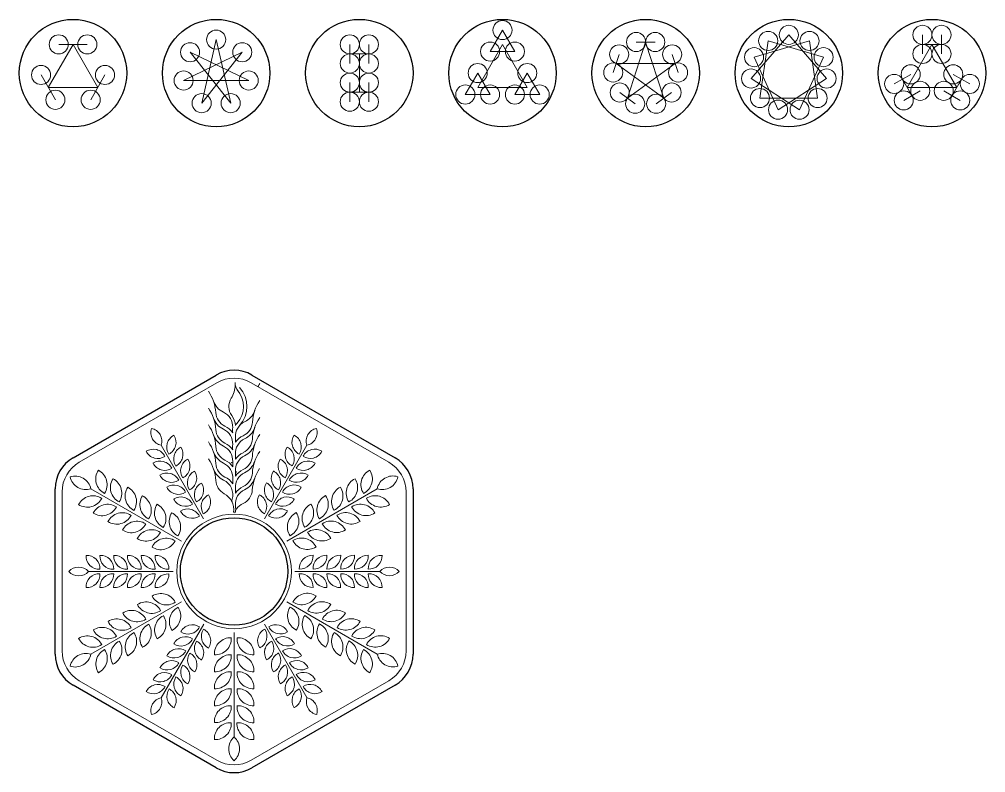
# Model space of a CAD drawing. Header units: millimetres. Extents: x -446 to 815, y -612 to 225.
# Drawn here: x -191.2 to 11.2, y -416.5 to -258.8 of the extents above; entities that cross this region are included whole.
import ezdxf

# ---------------------------------------------------------------- set-up
doc = ezdxf.new("R2010")
doc.units = ezdxf.units.MM
doc.layers.get('0').update_dxf_attribs({"color": 1, "true_color": 0xff0000})
doc.layers.add('Vector Engrave', color=5, linetype='Continuous', lineweight=0, true_color=0x0000ff)

msp = doc.modelspace()

# ---------------------------------------------------------------- linework, layer by layer
for p, q in [((-180, -350.57), (-150, -333.25)), ((-142.5, -333.25), (-112.5, -350.57)), ((-183.75, -391.71), (-183.75, -357.07)), ((-108.75, -357.07), (-108.75, -391.71)), ((-150, -415.53), (-180, -398.21)), ((-112.5, -398.21), (-142.5, -415.53))]:
    msp.add_line(p, q)
for centre in [(-180, -270), (-150, -270), (-120, -270), (-90, -270), (-60, -270), (-30, -270), (0, -270), (-146.25, -374.39)]:
    msp.add_circle(centre, 11.25)
for centre, start, end in [((-146.25, -339.75), 60, 120), ((-176.25, -357.07), 120, 180), ((-116.25, -357.07), 360, 60), ((-176.25, -391.71), 180, 240), ((-116.25, -391.71), 300, 360), ((-146.25, -409.03), 240, 300)]:
    msp.add_arc(centre, 7.5, start, end)
at = {"layer": 'Vector Engrave'}
for p, q in [((-90, -261), (-92.6, -265.5)), ((-87.4, -265.5), (-90, -261)), ((-153.04, -276.31), (-150, -263)), ((-150, -263), (-146.96, -276.31)), ((-37.92, -271.14), (-30, -262)), ((-30, -262), (-22.08, -271.15)), ((-2, -262), (-2, -266)), ((2, -266), (2, -262)), ((-185.2, -273), (-180, -264)), ((-183, -264), (-177, -264)), ((-180, -264), (-174.8, -273)), ((-122, -268), (-122, -264)), ((-118, -268), (-118, -264)), ((-95.2, -273), (-90, -264)), ((-90, -264), (-84.8, -273)), ((-60, -263.5), (-63.82, -275.26)), ((-62, -263.5), (-58, -263.5)), ((-56.18, -275.26), (-60, -263.5)), ((-37.28, -266.67), (-25.67, -263.28)), ((-36.05, -275.24), (-34.32, -263.27)), ((-34.32, -263.27), (-22.72, -266.68)), ((-25.67, -263.28), (-23.96, -275.24)), ((-5.2, -273), (0, -264)), ((-2, -264), (2, -264)), ((0, -264), (5.2, -273)), ((-156.82, -271.56), (-144.53, -265.64)), ((-146.96, -276.31), (-155.47, -265.64)), ((-155.47, -265.64), (-143.18, -271.56)), ((-144.53, -265.64), (-153.04, -276.31)), ((-122, -266), (-118, -266)), ((-120, -274), (-120, -266)), ((-92.6, -265.5), (-87.4, -265.5)), ((-66.8, -269.89), (-65.56, -266.09)), ((-54.44, -266.09), (-53.2, -269.89)), ((-32.26, -277.67), (-37.28, -266.67)), ((-22.72, -266.68), (-27.75, -277.68)), ((-66.18, -267.99), (-56.18, -275.26)), ((-53.82, -267.99), (-66.18, -267.99)), ((-63.82, -275.26), (-53.82, -267.99)), ((-183.7, -275.6), (-186.7, -270.4)), ((-173.3, -270.4), (-176.3, -275.6)), ((-95.2, -270), (-97.79, -274.5)), ((-92.6, -274.5), (-95.2, -270)), ((-84.8, -270), (-87.4, -274.5)), ((-82.21, -274.5), (-84.8, -270)), ((-27.75, -277.68), (-37.92, -271.14)), ((-22.08, -271.15), (-32.26, -277.67)), ((-4.46, -270.27), (-7.93, -272.27)), ((-4.2, -274.73), (-6.2, -271.27)), ((6.2, -271.27), (4.2, -274.73)), ((7.93, -272.27), (4.46, -270.27)), ((-174.8, -273), (-185.2, -273)), ((-143.18, -271.56), (-156.82, -271.56)), ((-122, -276), (-122, -272)), ((-118, -276), (-118, -272)), ((-84.8, -273), (-95.2, -273)), ((5.2, -273), (-5.2, -273)), ((-122, -274), (-118, -274)), ((-97.79, -274.5), (-92.6, -274.5)), ((-87.4, -274.5), (-82.21, -274.5)), ((-62.2, -276.43), (-65.44, -274.08)), ((-54.56, -274.08), (-57.8, -276.43)), ((-23.96, -275.24), (-36.05, -275.24)), ((-5.93, -275.73), (-2.46, -273.73)), ((2.46, -273.73), (5.93, -275.73)), ((-178.69, -351.5), (-149.85, -334.86)), ((-146.04, -335.33), (-146.05, -334.79)), ((-142.65, -334.86), (-113.81, -351.5)), ((-161.52, -347.96), (-152.63, -363.35)), ((-131, -347.95), (-139.88, -363.35)), ((-182.29, -391.04), (-182.29, -357.74)), ((-176.25, -357.09), (-157.3, -368.02)), ((-116.26, -357.07), (-135.21, -368.01)), ((-110.21, -357.74), (-110.21, -391.04)), ((-146.34, -361.97), (-145.94, -361.98)), ((-157.3, -368.02), (-157.3, -368.02)), ((-135.21, -368.01), (-135.21, -368.01)), ((-176.77, -374.4), (-159, -374.39)), ((-115.73, -374.38), (-133.5, -374.38)), ((-176.24, -391.72), (-157.29, -380.77)), ((-157.29, -380.77), (-157.29, -380.77)), ((-116.25, -391.7), (-135.21, -380.76)), ((-135.21, -380.76), (-135.21, -380.76)), ((-161.5, -400.83), (-152.62, -385.43)), ((-152.62, -385.43), (-152.62, -385.43)), ((-130.98, -400.82), (-139.87, -385.43)), ((-146.24, -409.02), (-146.25, -387.14)), ((-146.25, -387.14), (-146.25, -387.14)), ((-149.85, -413.92), (-178.69, -397.28)), ((-113.81, -397.28), (-142.65, -413.92))]:
    msp.add_line(p, q, dxfattribs=at)
for centre, radius in [((-90, -261), 2), ((-150, -263), 2), ((-30, -262), 2), ((-2, -262), 2), ((2, -262), 2), ((-183, -264), 2), ((-177, -264), 2), ((-122, -264), 2), ((-118, -264), 2), ((-62, -263.5), 2), ((-58, -263.5), 2), ((-34.32, -263.27), 2), ((-25.67, -263.28), 2), ((-155.47, -265.64), 2), ((-144.53, -265.64), 2), ((-92.6, -265.5), 2), ((-87.4, -265.5), 2), ((-65.56, -266.09), 2), ((-54.44, -266.09), 2), ((-37.28, -266.67), 2), ((-22.72, -266.68), 2), ((-2, -266), 2), ((2, -266), 2), ((-122, -268), 2), ((-118, -268), 2), ((-186.7, -270.4), 2), ((-173.3, -270.4), 2), ((-95.2, -270), 2), ((-84.8, -270), 2), ((-66.8, -269.89), 2), ((-53.2, -269.89), 2), ((-37.92, -271.14), 2), ((-22.08, -271.15), 2), ((-4.46, -270.27), 2), ((4.46, -270.27), 2), ((-156.82, -271.56), 2), ((-143.18, -271.56), 2), ((-122, -272), 2), ((-118, -272), 2), ((-7.93, -272.27), 2), ((7.93, -272.27), 2), ((-97.79, -274.5), 2), ((-92.6, -274.5), 2), ((-87.4, -274.5), 2), ((-82.21, -274.5), 2), ((-65.44, -274.08), 2), ((-54.56, -274.08), 2), ((-36.05, -275.24), 2), ((-23.96, -275.24), 2), ((-2.46, -273.73), 2), ((2.46, -273.73), 2), ((-183.7, -275.6), 2), ((-176.3, -275.6), 2), ((-153.04, -276.31), 2), ((-146.96, -276.31), 2), ((-122, -276), 2), ((-118, -276), 2), ((-62.2, -276.43), 2), ((-57.8, -276.43), 2), ((-5.93, -275.73), 2), ((5.93, -275.73), 2), ((-32.26, -277.67), 2), ((-27.75, -277.68), 2), ((-146.25, -374.39), 12)]:
    msp.add_circle(centre, radius, dxfattribs=at)
for centre, radius, start, end in [((-146.25, -341.1), 7.21, 60, 120), ((-151.04, -335.41), 5, 327.2095, 0.9548), ((-143.05, -334.74), 3, 180.9548, 218.4342), ((-149.5, -339.85), 5.93, 317.8952, 42.1729), ((-133.42, -340.1), 9, 145.8832, 150.464), ((-159.08, -341.65), 9, 3.4644, 34.1168), ((-144.16, -339.85), 3.19, 146.9891, 216.4403), ((-149.5, -339.85), 5.23, 317.8952, 42.1729), ((-159.07, -345.21), 9, 3.4644, 34.1168), ((-146.73, -337.35), 4.08, 199.214, 244.7782), ((-133.42, -343.65), 9, 145.8832, 176.5356), ((-146.73, -340.91), 3.37, 183.4644, 244.7782), ((-149.9, -344.09), 3.37, 356.8622, 64.7782), ((-149.9, -344.09), 3.95, 4.3063, 36.4403), ((-145.77, -339.35), 4.08, 295.2218, 340.786), ((-133.43, -347.21), 9, 145.8832, 176.5356), ((-159.07, -348.76), 9, 3.4644, 34.1168), ((-146.73, -340.91), 4.08, 199.214, 244.7782), ((-149.9, -347.64), 4.08, 34.3036, 64.7782), ((-142.6, -346.09), 3.37, 115.2218, 183.1378), ((-142.6, -346.09), 4.08, 137.8952, 145.6964), ((-145.77, -342.91), 3.37, 295.2218, 356.5356), ((-145.77, -342.91), 4.08, 295.2218, 340.786), ((-160.96, -345.28), 2.74, 161.7782, 258.1575), ((-164.12, -347.1), 2.74, 341.7782, 78.1575), ((-157.61, -348.31), 2.74, 116.7782, 213.1575), ((-161.14, -347.36), 2.74, 296.7782, 33.1575), ((-146.72, -344.46), 4.08, 199.214, 244.7782), ((-146.72, -344.46), 3.37, 183.4644, 244.7782), ((-149.9, -347.64), 3.37, 356.8622, 64.7782), ((-137.05, -344.79), 9.5, 176.8622, 183.3428), ((-142.6, -349.64), 4.08, 115.2218, 145.6964), ((-155.45, -346.79), 9.5, 356.6572, 3.1378), ((-133.43, -350.76), 9, 145.8832, 176.5356), ((-131.38, -347.35), 2.74, 146.7782, 243.1575), ((-134.91, -348.29), 2.74, 326.7782, 63.1575), ((-128.4, -347.1), 2.74, 101.7782, 198.1575), ((-131.56, -345.27), 2.74, 281.7782, 18.1575), ((-159.07, -352.32), 9, 3.4644, 34.1168), ((-146.72, -348.02), 3.37, 183.4644, 244.7782), ((-149.9, -351.2), 3.37, 356.8622, 64.7782), ((-149.9, -351.2), 4.08, 34.3036, 64.7782), ((-137.05, -348.35), 9.5, 176.8622, 183.3428), ((-142.6, -349.64), 3.37, 115.2218, 183.1378), ((-145.78, -346.46), 3.37, 295.2218, 356.5356), ((-145.78, -346.46), 4.08, 295.2218, 340.786), ((-163.18, -351.52), 2.74, 26.7782, 123.1575), ((-162.23, -347.99), 2.74, 206.7782, 303.1575), ((-156.17, -350.81), 2.74, 116.7782, 213.1575), ((-159.69, -349.86), 2.74, 296.7782, 33.1575), ((-146.72, -348.02), 4.08, 199.214, 244.7782), ((-142.6, -353.2), 4.08, 115.2218, 145.6964), ((-155.45, -350.35), 9.5, 356.6572, 3.1378), ((-142.6, -353.2), 3.37, 115.2218, 183.1378), ((-145.78, -350.02), 3.37, 295.2218, 356.5356), ((-133.43, -354.32), 9, 145.8832, 176.5356), ((-132.83, -349.85), 2.74, 146.7782, 243.1575), ((-136.36, -350.79), 2.74, 326.7782, 63.1575), ((-129.34, -351.51), 2.74, 56.7782, 153.1575), ((-130.28, -347.98), 2.74, 236.7782, 333.1575), ((-175.08, -357.74), 7.21, 120, 180), ((-161.74, -354.02), 2.74, 26.7782, 123.1575), ((-160.79, -350.49), 2.74, 206.7782, 303.1575), ((-154.72, -353.31), 2.74, 116.7782, 213.1575), ((-158.25, -352.36), 2.74, 296.7782, 33.1575), ((-159.06, -355.88), 9, 3.4644, 34.1168), ((-146.72, -351.57), 3.37, 183.4644, 244.7782), ((-149.89, -354.76), 3.37, 356.8622, 64.7782), ((-149.89, -354.76), 4.08, 34.3036, 64.7782), ((-137.04, -351.9), 9.5, 176.8622, 183.3428), ((-145.78, -350.02), 4.08, 295.2218, 340.786), ((-134.27, -352.35), 2.74, 146.7782, 243.1575), ((-137.8, -353.29), 2.74, 326.7782, 63.1575), ((-130.79, -354.01), 2.74, 56.7782, 153.1575), ((-131.73, -350.48), 2.74, 236.7782, 333.1575), ((-117.42, -357.74), 7.21, 360, 60), ((-171.87, -355.05), 3.37, 146.7913, 243.1707), ((-176.21, -356.21), 3.37, 326.7913, 63.1707), ((-160.3, -356.52), 2.74, 26.7782, 123.1575), ((-159.35, -353), 2.74, 206.7782, 303.1575), ((-153.28, -355.81), 2.74, 116.7782, 213.1575), ((-156.81, -354.86), 2.74, 296.7782, 33.1575), ((-146.72, -351.57), 4.08, 199.214, 244.7782), ((-142.61, -356.76), 3.37, 115.2218, 183.1378), ((-142.61, -356.76), 4.08, 115.2218, 145.6964), ((-155.46, -353.9), 9.5, 356.6572, 3.1378), ((-145.78, -353.57), 3.37, 295.2218, 356.5356), ((-133.44, -357.88), 9, 145.8832, 176.5356), ((-135.72, -354.85), 2.74, 146.7782, 243.1575), ((-139.25, -355.79), 2.74, 326.7782, 63.1575), ((-132.23, -356.51), 2.74, 56.7782, 153.1575), ((-133.17, -352.98), 2.74, 236.7782, 333.1575), ((-116.3, -356.19), 3.37, 116.765, 213.1444), ((-120.64, -355.02), 3.37, 296.765, 33.1444), ((-179.56, -357.78), 3.37, 11.7913, 108.1707), ((-177.31, -353.88), 3.37, 191.7913, 288.1707), ((-168.79, -356.83), 3.37, 146.7913, 243.1707), ((-173.14, -357.99), 3.37, 326.7913, 63.1707), ((-158.85, -359.02), 2.74, 26.7782, 123.1575), ((-151.84, -358.31), 2.74, 116.7782, 213.1575), ((-155.37, -357.37), 2.74, 296.7782, 33.1575), ((-146.71, -355.13), 3.37, 183.4644, 241.7778), ((-149.89, -358.31), 3.37, 343.5415, 64.7782), ((-149.89, -358.31), 4.08, 34.3036, 64.7782), ((-137.04, -355.46), 9.5, 176.8622, 183.3428), ((-145.78, -353.57), 4.08, 295.2218, 340.786), ((-137.16, -357.35), 2.74, 146.7782, 243.1575), ((-140.69, -358.29), 2.74, 326.7782, 63.1575), ((-133.68, -359.01), 2.74, 56.7782, 153.1575), ((-119.38, -357.97), 3.37, 116.765, 213.1444), ((-123.72, -356.8), 3.37, 296.765, 33.1444), ((-112.96, -357.76), 3.37, 71.765, 168.1444), ((-115.2, -353.86), 3.37, 251.765, 348.1444), ((-165.71, -358.61), 3.37, 146.7913, 243.1707), ((-170.06, -359.77), 3.37, 326.7913, 63.1707), ((-157.91, -355.5), 2.74, 206.7782, 303.1575), ((-150.4, -360.81), 2.74, 116.7782, 213.1575), ((-153.92, -359.87), 2.74, 296.7782, 33.1575), ((-150.11, -361.45), 3.8, 352.1403, 61.7778), ((-142.61, -360.31), 3.37, 115.2218, 183.1378), ((-142.61, -360.31), 4.08, 115.2218, 145.6964), ((-155.46, -357.46), 9.5, 356.6572, 3.1378), ((-145.79, -357.13), 3.37, 295.2218, 356.5356), ((-138.61, -359.85), 2.74, 146.7782, 243.1575), ((-142.14, -360.79), 2.74, 326.7782, 63.1575), ((-134.62, -355.48), 2.74, 236.7782, 333.1575), ((-122.46, -359.74), 3.37, 116.765, 213.1444), ((-126.8, -358.57), 3.37, 296.765, 33.1444), ((-175.83, -361.91), 3.37, 56.7913, 153.1707), ((-177, -357.56), 3.37, 236.7913, 333.1707), ((-172.75, -363.69), 3.37, 56.7913, 153.1707), ((-162.63, -360.38), 3.37, 146.7913, 243.1707), ((-166.98, -361.55), 3.37, 326.7913, 63.1707), ((-159.56, -362.16), 3.37, 146.7913, 243.1707), ((-163.9, -363.33), 3.37, 326.7913, 63.1707), ((-157.41, -361.53), 2.74, 26.7782, 123.1575), ((-156.46, -358), 2.74, 206.7782, 303.1575), ((-145.7, -359.55), 1, 163.5415, 203.2963), ((-142.61, -363.87), 4.08, 115.2218, 140.5509), ((-135.12, -361.51), 2.74, 56.7782, 153.1575), ((-136.07, -357.98), 2.74, 236.7782, 333.1575), ((-128.62, -363.29), 3.37, 116.765, 213.1444), ((-132.96, -362.12), 3.37, 296.765, 33.1444), ((-125.54, -361.52), 3.37, 116.765, 213.1444), ((-129.88, -360.35), 3.37, 296.765, 33.1444), ((-119.76, -363.66), 3.37, 26.765, 123.1444), ((-116.68, -361.89), 3.37, 26.765, 123.1444), ((-115.52, -357.54), 3.37, 206.765, 303.1444), ((-173.92, -359.34), 3.37, 236.7913, 333.1707), ((-169.68, -365.46), 3.37, 56.7913, 153.1707), ((-156.48, -363.94), 3.37, 146.7913, 243.1707), ((-160.82, -365.1), 3.37, 326.7913, 63.1707), ((-155.97, -364.03), 2.74, 26.7782, 123.1575), ((-155.02, -360.5), 2.74, 206.7782, 303.1575), ((-155.46, -361.02), 9.5, 1.6296, 3.1378), ((-150.11, -361.45), 4.2, 352.7867, 9.6331), ((-144.99, -361.91), 1, 140.5509, 157.0521), ((-136.57, -364.01), 2.74, 56.7782, 153.1575), ((-137.51, -360.48), 2.74, 236.7782, 333.1575), ((-131.7, -365.07), 3.37, 116.765, 213.1444), ((-136.04, -363.9), 3.37, 296.765, 33.1444), ((-122.85, -365.44), 3.37, 26.765, 123.1444), ((-118.6, -359.32), 3.37, 206.765, 303.1444), ((-170.84, -361.12), 3.37, 236.7913, 333.1707), ((-166.6, -367.24), 3.37, 56.7913, 153.1707), ((-167.76, -362.9), 3.37, 236.7913, 333.1707), ((-125.93, -367.21), 3.37, 26.765, 123.1444), ((-124.76, -362.87), 3.37, 206.765, 303.1444), ((-121.68, -361.09), 3.37, 206.765, 303.1444), ((-163.52, -369.02), 3.37, 56.7913, 153.1707), ((-164.68, -364.68), 3.37, 236.7913, 333.1707), ((-129.01, -368.99), 3.37, 26.765, 123.1444), ((-127.84, -364.64), 3.37, 206.765, 303.1444), ((-160.44, -370.8), 3.37, 56.7913, 153.1707), ((-161.6, -366.46), 3.37, 236.7913, 333.1707), ((-132.09, -370.76), 3.37, 26.765, 123.1444), ((-130.92, -366.42), 3.37, 206.765, 303.1444), ((-174.52, -371.18), 2.74, 176.7782, 273.1575), ((-177.1, -373.77), 2.74, 356.7782, 93.1575), ((-171.63, -371.19), 2.74, 176.7782, 273.1575), ((-174.21, -373.77), 2.74, 356.7782, 93.1575), ((-171.33, -373.77), 2.74, 356.7782, 93.1575), ((-168.74, -371.19), 2.74, 176.7782, 273.1575), ((-168.44, -373.77), 2.74, 356.7782, 93.1575), ((-165.85, -371.19), 2.74, 176.7782, 273.1575), ((-162.97, -371.19), 2.74, 176.7782, 273.1575), ((-165.55, -373.77), 2.74, 356.7782, 93.1575), ((-160.08, -371.19), 2.74, 176.7782, 273.1575), ((-162.66, -373.77), 2.74, 356.7782, 93.1575), ((-129.84, -373.74), 2.74, 86.7782, 183.1575), ((-132.42, -371.15), 2.74, 266.7782, 3.1575), ((-126.95, -373.74), 2.74, 86.7782, 183.1575), ((-129.53, -371.15), 2.74, 266.7782, 3.1575), ((-124.06, -373.74), 2.74, 86.7782, 183.1575), ((-126.64, -371.16), 2.74, 266.7782, 3.1575), ((-121.17, -373.74), 2.74, 86.7782, 183.1575), ((-123.75, -371.16), 2.74, 266.7782, 3.1575), ((-118.29, -373.74), 2.74, 86.7782, 183.1575), ((-120.87, -371.16), 2.74, 266.7782, 3.1575), ((-115.4, -373.75), 2.74, 86.7782, 183.1575), ((-117.98, -371.16), 2.74, 266.7782, 3.1575), ((-178.82, -376.22), 2.74, 41.7782, 138.1575), ((-178.81, -372.57), 2.74, 221.7782, 318.1575), ((-113.69, -376.21), 2.74, 41.7782, 138.1575), ((-113.68, -372.55), 2.74, 221.7782, 318.1575), ((-177.1, -375.03), 2.74, 266.7782, 3.1575), ((-174.52, -377.62), 2.74, 86.7782, 183.1575), ((-174.21, -375.03), 2.74, 266.7782, 3.1575), ((-171.63, -377.62), 2.74, 86.7782, 183.1575), ((-168.75, -377.62), 2.74, 86.7782, 183.1575), ((-171.33, -375.04), 2.74, 266.7782, 3.1575), ((-165.86, -377.62), 2.74, 86.7782, 183.1575), ((-168.44, -375.04), 2.74, 266.7782, 3.1575), ((-162.97, -377.62), 2.74, 86.7782, 183.1575), ((-165.55, -375.04), 2.74, 266.7782, 3.1575), ((-162.66, -375.04), 2.74, 266.7782, 3.1575), ((-160.08, -377.63), 2.74, 86.7782, 183.1575), ((-129.84, -375), 2.74, 176.7782, 273.1575), ((-132.42, -377.59), 2.74, 356.7782, 93.1575), ((-126.95, -375.01), 2.74, 176.7782, 273.1575), ((-129.53, -377.59), 2.74, 356.7782, 93.1575), ((-124.06, -375.01), 2.74, 176.7782, 273.1575), ((-126.65, -377.59), 2.74, 356.7782, 93.1575), ((-123.76, -377.59), 2.74, 356.7782, 93.1575), ((-121.17, -375.01), 2.74, 176.7782, 273.1575), ((-118.29, -375.01), 2.74, 176.7782, 273.1575), ((-120.87, -377.59), 2.74, 356.7782, 93.1575), ((-115.4, -375.01), 2.74, 176.7782, 273.1575), ((-117.98, -377.59), 2.74, 356.7782, 93.1575), ((-161.58, -382.37), 3.37, 26.7847, 123.1641), ((-160.41, -378.02), 3.37, 206.7847, 303.1641), ((-130.9, -382.33), 3.37, 56.7716, 153.151), ((-132.06, -377.98), 3.37, 236.7716, 333.151), ((-167.74, -385.92), 3.37, 26.7847, 123.1641), ((-164.66, -384.14), 3.37, 26.7847, 123.1641), ((-163.49, -379.8), 3.37, 206.7847, 303.1641), ((-156.45, -384.88), 3.37, 116.7847, 213.1641), ((-160.8, -383.72), 3.37, 296.7847, 33.1641), ((-131.68, -383.68), 3.37, 146.7716, 243.151), ((-136.03, -384.84), 3.37, 326.7716, 63.151), ((-127.82, -384.11), 3.37, 56.7716, 153.151), ((-128.98, -379.76), 3.37, 236.7716, 333.151), ((-124.74, -385.89), 3.37, 56.7716, 153.151), ((-170.82, -387.69), 3.37, 26.7847, 123.1641), ((-166.57, -381.57), 3.37, 206.7847, 303.1641), ((-159.53, -386.66), 3.37, 116.7847, 213.1641), ((-163.88, -385.49), 3.37, 296.7847, 33.1641), ((-128.6, -385.46), 3.37, 146.7716, 243.151), ((-132.95, -386.62), 3.37, 326.7716, 63.151), ((-125.91, -381.54), 3.37, 236.7716, 333.151), ((-121.67, -387.67), 3.37, 56.7716, 153.151), ((-173.9, -389.47), 3.37, 26.7847, 123.1641), ((-172.73, -385.13), 3.37, 206.7847, 303.1641), ((-169.65, -383.35), 3.37, 206.7847, 303.1641), ((-162.61, -388.44), 3.37, 116.7847, 213.1641), ((-166.96, -387.27), 3.37, 296.7847, 33.1641), ((-154.99, -388.3), 2.74, 56.7782, 153.1575), ((-155.93, -384.77), 2.74, 236.7782, 333.1575), ((-150.36, -387.99), 2.74, 146.7782, 243.1575), ((-153.89, -388.93), 2.74, 326.7782, 63.1575), ((-138.58, -388.91), 2.74, 116.7782, 213.1575), ((-142.1, -387.96), 2.74, 296.7782, 33.1575), ((-137.48, -388.28), 2.74, 26.7782, 123.1575), ((-136.53, -384.75), 2.74, 206.7782, 303.1575), ((-125.53, -387.24), 3.37, 146.7716, 243.151), ((-129.87, -388.4), 3.37, 326.7716, 63.151), ((-122.83, -383.32), 3.37, 236.7716, 333.151), ((-118.59, -389.45), 3.37, 56.7716, 153.151), ((-119.75, -385.1), 3.37, 236.7716, 333.151), ((-176.98, -391.25), 3.37, 26.7847, 123.1641), ((-175.81, -386.9), 3.37, 206.7847, 303.1641), ((-165.69, -390.21), 3.37, 116.7847, 213.1641), ((-170.04, -389.05), 3.37, 296.7847, 33.1641), ((-156.43, -390.8), 2.74, 56.7782, 153.1575), ((-157.38, -387.27), 2.74, 236.7782, 333.1575), ((-147.01, -391.65), 3.37, 86.7782, 183.1575), ((-150.19, -388.47), 3.37, 266.7782, 3.1575), ((-142.27, -388.47), 3.37, 176.7782, 273.1575), ((-145.45, -391.65), 3.37, 356.7782, 93.1575), ((-136.04, -390.78), 2.74, 26.7782, 123.1575), ((-135.09, -387.25), 2.74, 206.7782, 303.1575), ((-122.45, -389.02), 3.37, 146.7716, 243.151), ((-126.79, -390.18), 3.37, 326.7716, 63.151), ((-115.51, -391.23), 3.37, 56.7716, 153.151), ((-116.67, -386.88), 3.37, 236.7716, 333.151), ((-171.85, -393.76), 3.37, 116.7847, 213.1641), ((-176.2, -392.6), 3.37, 296.7847, 33.1641), ((-168.77, -391.99), 3.37, 116.7847, 213.1641), ((-173.12, -390.82), 3.37, 296.7847, 33.1641), ((-157.88, -393.3), 2.74, 56.7782, 153.1575), ((-151.81, -390.49), 2.74, 146.7782, 243.1575), ((-155.34, -391.43), 2.74, 326.7782, 63.1575), ((-137.13, -391.41), 2.74, 116.7782, 213.1575), ((-140.66, -390.47), 2.74, 296.7782, 33.1575), ((-134.59, -393.28), 2.74, 26.7782, 123.1575), ((-119.37, -390.8), 3.37, 146.7716, 243.151), ((-123.71, -391.96), 3.37, 326.7716, 63.151), ((-116.29, -392.58), 3.37, 146.7716, 243.151), ((-120.64, -393.74), 3.37, 326.7716, 63.151), ((-175.08, -391.04), 7.21, 180, 240), ((-177.29, -394.92), 3.37, 71.7847, 168.1641), ((-179.54, -391.03), 3.37, 251.7847, 348.1641), ((-158.82, -389.77), 2.74, 236.7782, 333.1575), ((-153.25, -392.99), 2.74, 146.7782, 243.1575), ((-156.78, -393.93), 2.74, 326.7782, 63.1575), ((-147.01, -395.21), 3.37, 86.7782, 183.1575), ((-150.19, -392.02), 3.37, 266.7782, 3.1575), ((-145.45, -395.21), 3.37, 356.7782, 93.1575), ((-142.27, -392.03), 3.37, 176.7782, 273.1575), ((-135.69, -393.91), 2.74, 116.7782, 213.1575), ((-139.22, -392.97), 2.74, 296.7782, 33.1575), ((-133.65, -389.75), 2.74, 206.7782, 303.1575), ((-115.2, -394.91), 3.37, 11.7716, 108.151), ((-112.95, -391.01), 3.37, 191.7716, 288.151), ((-117.42, -391.04), 7.21, 300, 360), ((-159.33, -395.8), 2.74, 56.7782, 153.1575), ((-160.27, -392.27), 2.74, 236.7782, 333.1575), ((-154.7, -395.49), 2.74, 146.7782, 243.1575), ((-158.23, -396.43), 2.74, 326.7782, 63.1575), ((-134.25, -396.42), 2.74, 116.7782, 213.1575), ((-137.78, -395.47), 2.74, 296.7782, 33.1575), ((-133.15, -395.78), 2.74, 26.7782, 123.1575), ((-132.2, -392.26), 2.74, 206.7782, 303.1575), ((-160.77, -398.3), 2.74, 56.7782, 153.1575), ((-161.71, -394.77), 2.74, 236.7782, 333.1575), ((-156.14, -397.99), 2.74, 146.7782, 243.1575), ((-159.67, -398.93), 2.74, 326.7782, 63.1575), ((-147.01, -398.76), 3.37, 86.7782, 183.1575), ((-150.19, -395.58), 3.37, 266.7782, 3.1575), ((-145.45, -398.76), 3.37, 356.7782, 93.1575), ((-142.27, -395.58), 3.37, 176.7782, 273.1575), ((-132.81, -398.92), 2.74, 116.7782, 213.1575), ((-136.33, -397.97), 2.74, 296.7782, 33.1575), ((-131.71, -398.28), 2.74, 26.7782, 123.1575), ((-130.76, -394.76), 2.74, 206.7782, 303.1575), ((-162.22, -400.8), 2.74, 56.7782, 153.1575), ((-163.16, -397.27), 2.74, 236.7782, 333.1575), ((-130.27, -400.79), 2.74, 26.7782, 123.1575), ((-129.32, -397.26), 2.74, 206.7782, 303.1575), ((-160.94, -403.51), 2.74, 101.7782, 198.1575), ((-164.1, -401.68), 2.74, 281.7782, 18.1575), ((-157.59, -400.49), 2.74, 146.7782, 243.1575), ((-161.12, -401.43), 2.74, 326.7782, 63.1575), ((-147.01, -402.32), 3.37, 86.7782, 183.1575), ((-150.19, -399.14), 3.37, 266.7782, 3.1575), ((-142.27, -399.14), 3.37, 176.7782, 273.1575), ((-145.45, -402.32), 3.37, 356.7782, 93.1575), ((-131.36, -401.42), 2.74, 116.7782, 213.1575), ((-134.89, -400.47), 2.74, 296.7782, 33.1575), ((-128.38, -401.67), 2.74, 161.7782, 258.1575), ((-131.54, -403.5), 2.74, 341.7782, 78.1575), ((-147.02, -405.87), 3.37, 86.7782, 183.1575), ((-150.19, -402.69), 3.37, 266.7782, 3.1575), ((-142.27, -402.7), 3.37, 176.7782, 273.1575), ((-145.46, -405.87), 3.37, 356.7782, 93.1575), ((-147.02, -409.43), 3.37, 86.7782, 183.1575), ((-150.2, -406.25), 3.37, 266.7782, 3.1575), ((-142.28, -406.25), 3.37, 176.7782, 273.1575), ((-145.46, -409.43), 3.37, 356.7782, 93.1575), ((-143.99, -411.54), 3.37, 131.7782, 228.1575), ((-148.49, -411.54), 3.37, 311.7782, 48.1575), ((-146.25, -407.68), 7.21, 240, 300)]:
    msp.add_arc(centre, radius, start, end, dxfattribs=at)
for p in [(-146.72, -351.57), (-145.78, -353.57)]:
    msp.add_point(p, dxfattribs=at)

doc.saveas('drawing.dxf')
